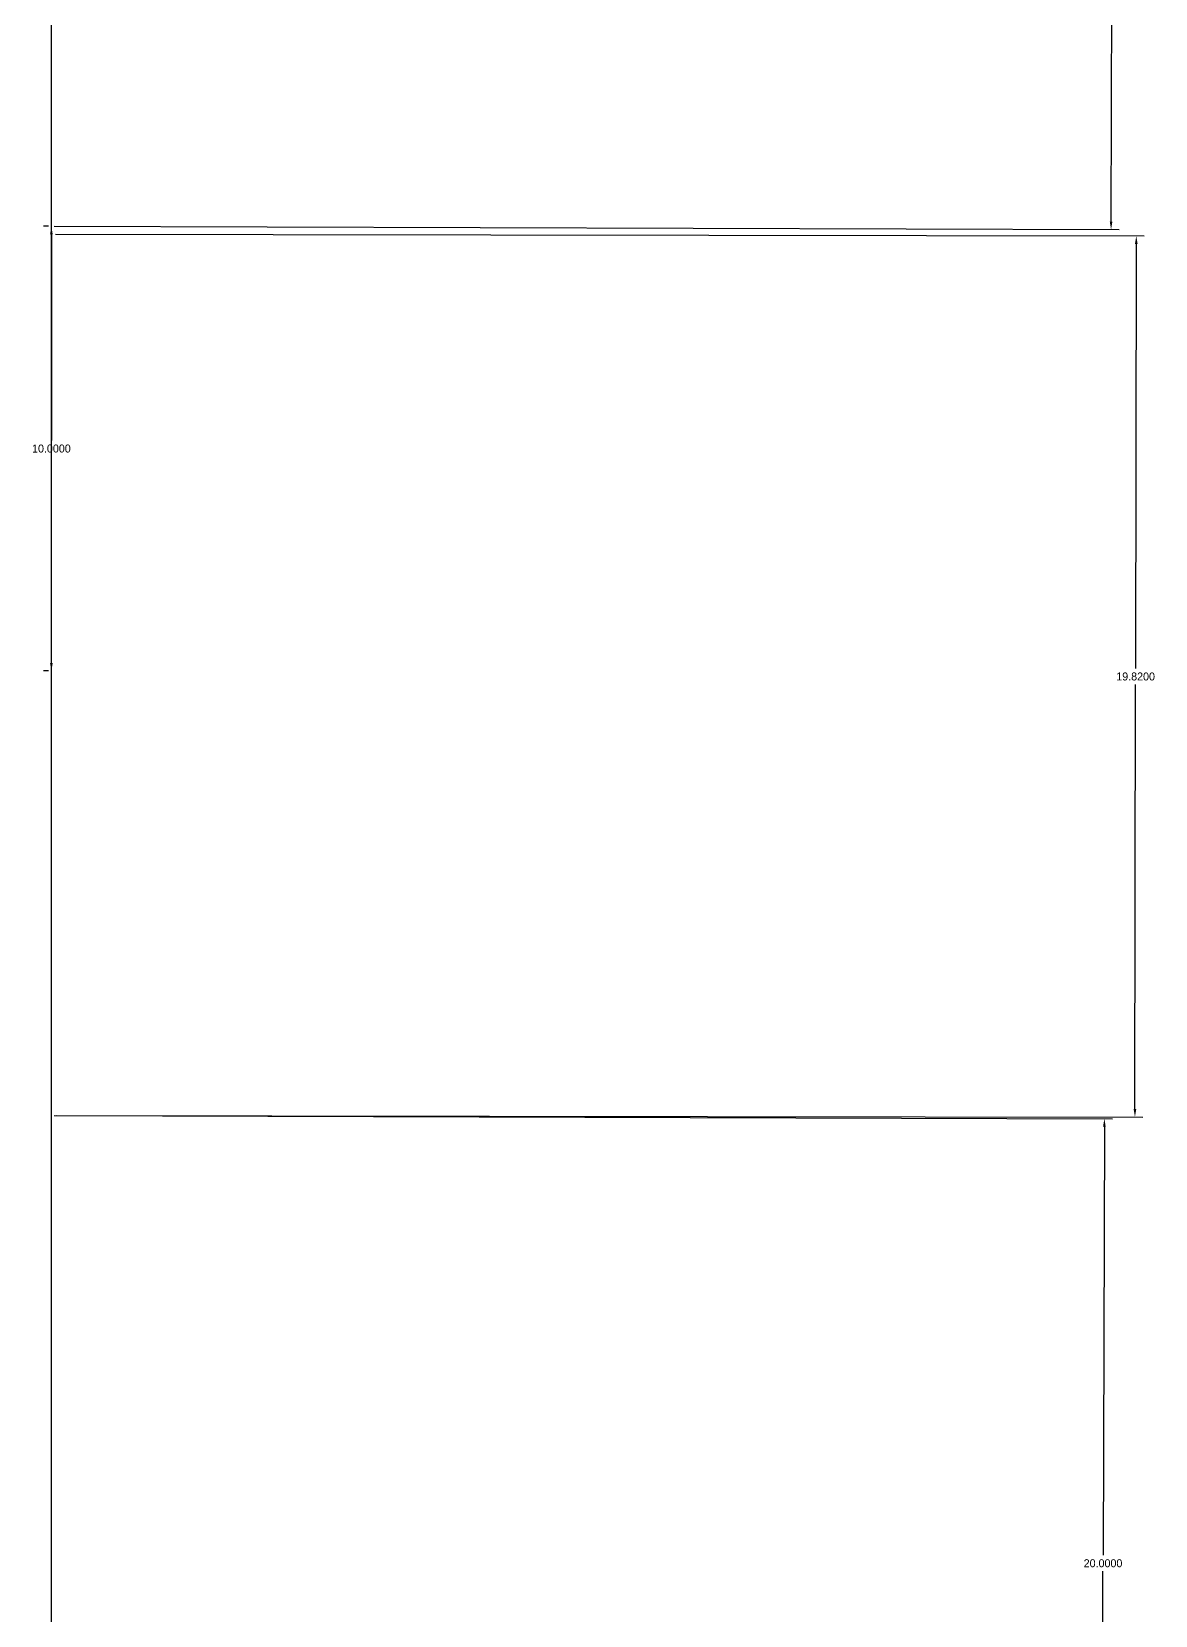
# Model space of a CAD drawing. Header units: millimetres. Extents: x 18 to 350, y -137 to 143.
# Drawn here: x 182.04 to 207.31, y 21.6 to 57.22 of the extents above; entities that cross this region are included whole.
import ezdxf

# ---------------------------------------------------------------- set-up
doc = ezdxf.new("R2010")
doc.units = ezdxf.units.MM
doc.header["$MEASUREMENT"] = 0
doc.dimstyles.get("Standard").update_dxf_attribs({"dimtxt": 0.18, "dimasz": 0.18, "dimexe": 0.18, "dimexo": 0.0625, "dimgap": 0.09, "dimtad": 0, "dimtih": 1, "dimtoh": 1, "dimdec": 4, "dimzin": 0, "dimdsep": 46, "dimtxsty": 'Standard', "dimcen": 0.09, "dimadec": 0, "dimazin": 0, "dimtfac": 1, "dimtdec": 4, "dimtofl": 0, "dimtmove": 0, "dimatfit": 3, "dimfxl": 1, "dimtolj": 1, "dimtzin": 0, "dimarcsym": 0})

# ---------------------------------------------------------------- blocks, each defined once
blk = doc.blocks.new('*D8')
at = {"color": 0, "lineweight": -2}
for p, q in [((182.604, 72.847), (206.552, 72.772)), ((206.372, 72.592), (206.341, 62.952)), ((206.31, 52.952), (206.34, 62.592)), ((182.541, 52.847), (206.49, 52.772))]:
    blk.add_line(p, q, dxfattribs=at)
at = {"color": 0}
for points in [[(206.342, 72.593), (206.402, 72.592), (206.372, 72.772)], [(206.28, 52.953), (206.34, 52.952), (206.31, 52.772)]]:
    blk.add_solid(points, dxfattribs=at)
at = {"layer": 'Defpoints', "color": 0}
for p in [(182.541, 72.847), (182.479, 52.847), (206.31, 52.772)]:
    blk.add_point(p, dxfattribs=at)
at = {"color": 0, "insert": (206.341, 62.772), "char_height": 0.18, "attachment_point": 5}
blk.add_mtext('\\A1;20.0001', dxfattribs=at)
blk = doc.blocks.new('*D9')
at = {"color": 0, "lineweight": -2}
for p, q in [((182.416, 52.847), (182.299, 52.847)), ((182.479, 52.667), (182.479, 48.027)), ((182.479, 43.027), (182.479, 47.667)), ((182.416, 42.847), (182.299, 42.847))]:
    blk.add_line(p, q, dxfattribs=at)
at = {"color": 0}
for points in [[(182.449, 52.667), (182.509, 52.667), (182.479, 52.847)], [(182.449, 43.027), (182.509, 43.027), (182.479, 42.847)]]:
    blk.add_solid(points, dxfattribs=at)
at = {"layer": 'Defpoints', "color": 0}
for p in [(182.479, 52.847), (182.479, 42.847), (182.479, 42.847)]:
    blk.add_point(p, dxfattribs=at)
at = {"color": 0, "insert": (182.479, 47.847), "char_height": 0.18, "attachment_point": 5}
blk.add_mtext('\\A1;10.0000', dxfattribs=at)
blk = doc.blocks.new('*D10')
at = {"color": 0, "lineweight": -2}
for p, q in [((182.571, 52.667), (207.057, 52.63)), ((206.877, 52.45), (206.862, 42.9)), ((206.847, 32.99), (206.862, 42.54)), ((182.541, 32.847), (207.027, 32.81))]:
    blk.add_line(p, q, dxfattribs=at)
at = {"color": 0}
for points in [[(206.847, 52.45), (206.907, 52.45), (206.877, 52.63)], [(206.817, 32.99), (206.877, 32.99), (206.847, 32.81)]]:
    blk.add_solid(points, dxfattribs=at)
at = {"layer": 'Defpoints', "color": 0}
for p in [(182.509, 52.667), (182.479, 32.847), (206.847, 32.81)]:
    blk.add_point(p, dxfattribs=at)
at = {"color": 0, "insert": (206.862, 42.72), "char_height": 0.18, "attachment_point": 5}
blk.add_mtext('\\A1;19.8200', dxfattribs=at)
blk = doc.blocks.new('*D14')
at = {"color": 0, "lineweight": -2}
for p, q in [((182.604, 32.847), (206.34, 32.772)), ((206.159, 32.593), (206.129, 22.953)), ((206.098, 12.953), (206.128, 22.593)), ((182.541, 12.847), (206.277, 12.773))]:
    blk.add_line(p, q, dxfattribs=at)
at = {"color": 0}
for points in [[(206.129, 32.593), (206.189, 32.593), (206.16, 32.773)], [(206.068, 12.953), (206.128, 12.953), (206.097, 12.773)]]:
    blk.add_solid(points, dxfattribs=at)
at = {"layer": 'Defpoints', "color": 0}
for p in [(182.541, 32.847), (206.16, 32.773), (182.479, 12.847)]:
    blk.add_point(p, dxfattribs=at)
at = {"color": 0, "insert": (206.129, 22.773), "char_height": 0.18, "attachment_point": 5}
blk.add_mtext('\\A1;20.0000', dxfattribs=at)

msp = doc.modelspace()

# ---------------------------------------------------------------- linework, layer by layer
for p, q in [((182.47869, 52.84688), (182.47869, 72.84688)), ((182.47869, 32.84688), (182.47869, 52.84688)), ((182.47869, 12.84688), (182.47869, 32.84688))]:
    msp.add_line(p, q)

# ---------------------------------------------------------------- dimensions: what is measured, and where the dimension line sits
for p1, p2, distance, picture, middle in [((182.54119, 72.84688), (182.47869, 52.84688), 23.83111, '*D8', (206.34093, 62.77241)), ((182.47869, 52.84688), (182.47869, 42.84688), 0, '*D9', (182.47869, 47.84688)), ((182.50869, 52.66688), (182.47869, 32.84688), 24.36835, '*D10', (206.86201, 42.72)), ((182.47869, 12.84688), (182.54119, 32.84679), -23.61869, '*D14', (206.12851, 22.77302))]:
    dim = msp.add_aligned_dim(p1=p1, p2=p2, distance=distance, dimstyle='Standard')
    dim.commit()
    dim.dimension.update_dxf_attribs({"geometry": picture, "text_midpoint": middle})

doc.saveas('drawing.dxf')
